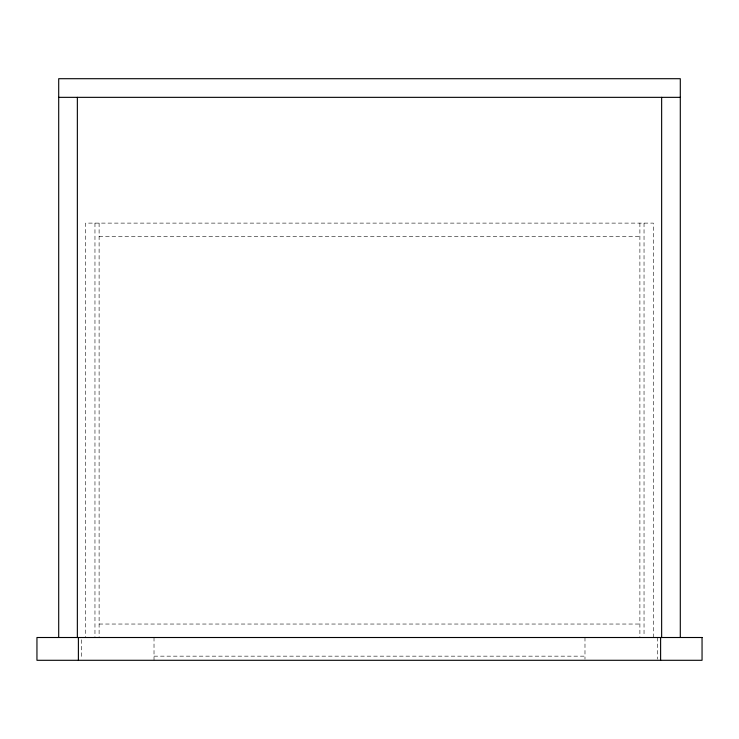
<?xml version="1.0" encoding="UTF-8"?>
<svg xmlns="http://www.w3.org/2000/svg" width="739" height="739" viewBox="0 0 739 739"><rect width="100%" height="100%" fill="white"/><g stroke="black" fill="none" stroke-linecap="round" stroke-linejoin="round"><path stroke-width="0.55" stroke-dasharray="3.69 2.77" d="M99.109 236.582L639.891 236.582M99.109 624.039L639.891 624.039M154.017 656.158L584.983 656.158M657.507 637.508L657.507 659.16M653.359 637.508L653.359 223.113L85.641 223.113L85.641 637.508M644.038 223.113L644.038 636.353M639.891 223.113L639.891 637.508M584.983 637.508L584.983 659.16M154.017 637.508L154.017 660.296M99.109 223.113L99.109 637.508M94.961 223.113L94.961 637.508M81.493 639.789L81.493 659.16"/><path stroke-width="1.11" d="M58.704 97.345L680.296 97.345M680.296 637.508L680.296 78.704L58.704 78.704L58.704 637.508M661.645 97.345L661.645 637.508M660.611 637.508L660.611 660.296M78.389 637.508L78.389 660.296M77.355 97.345L77.355 637.508M702.05 637.508L36.95 637.508L36.95 660.296L702.05 660.296L702.05 637.508"/></g></svg>
